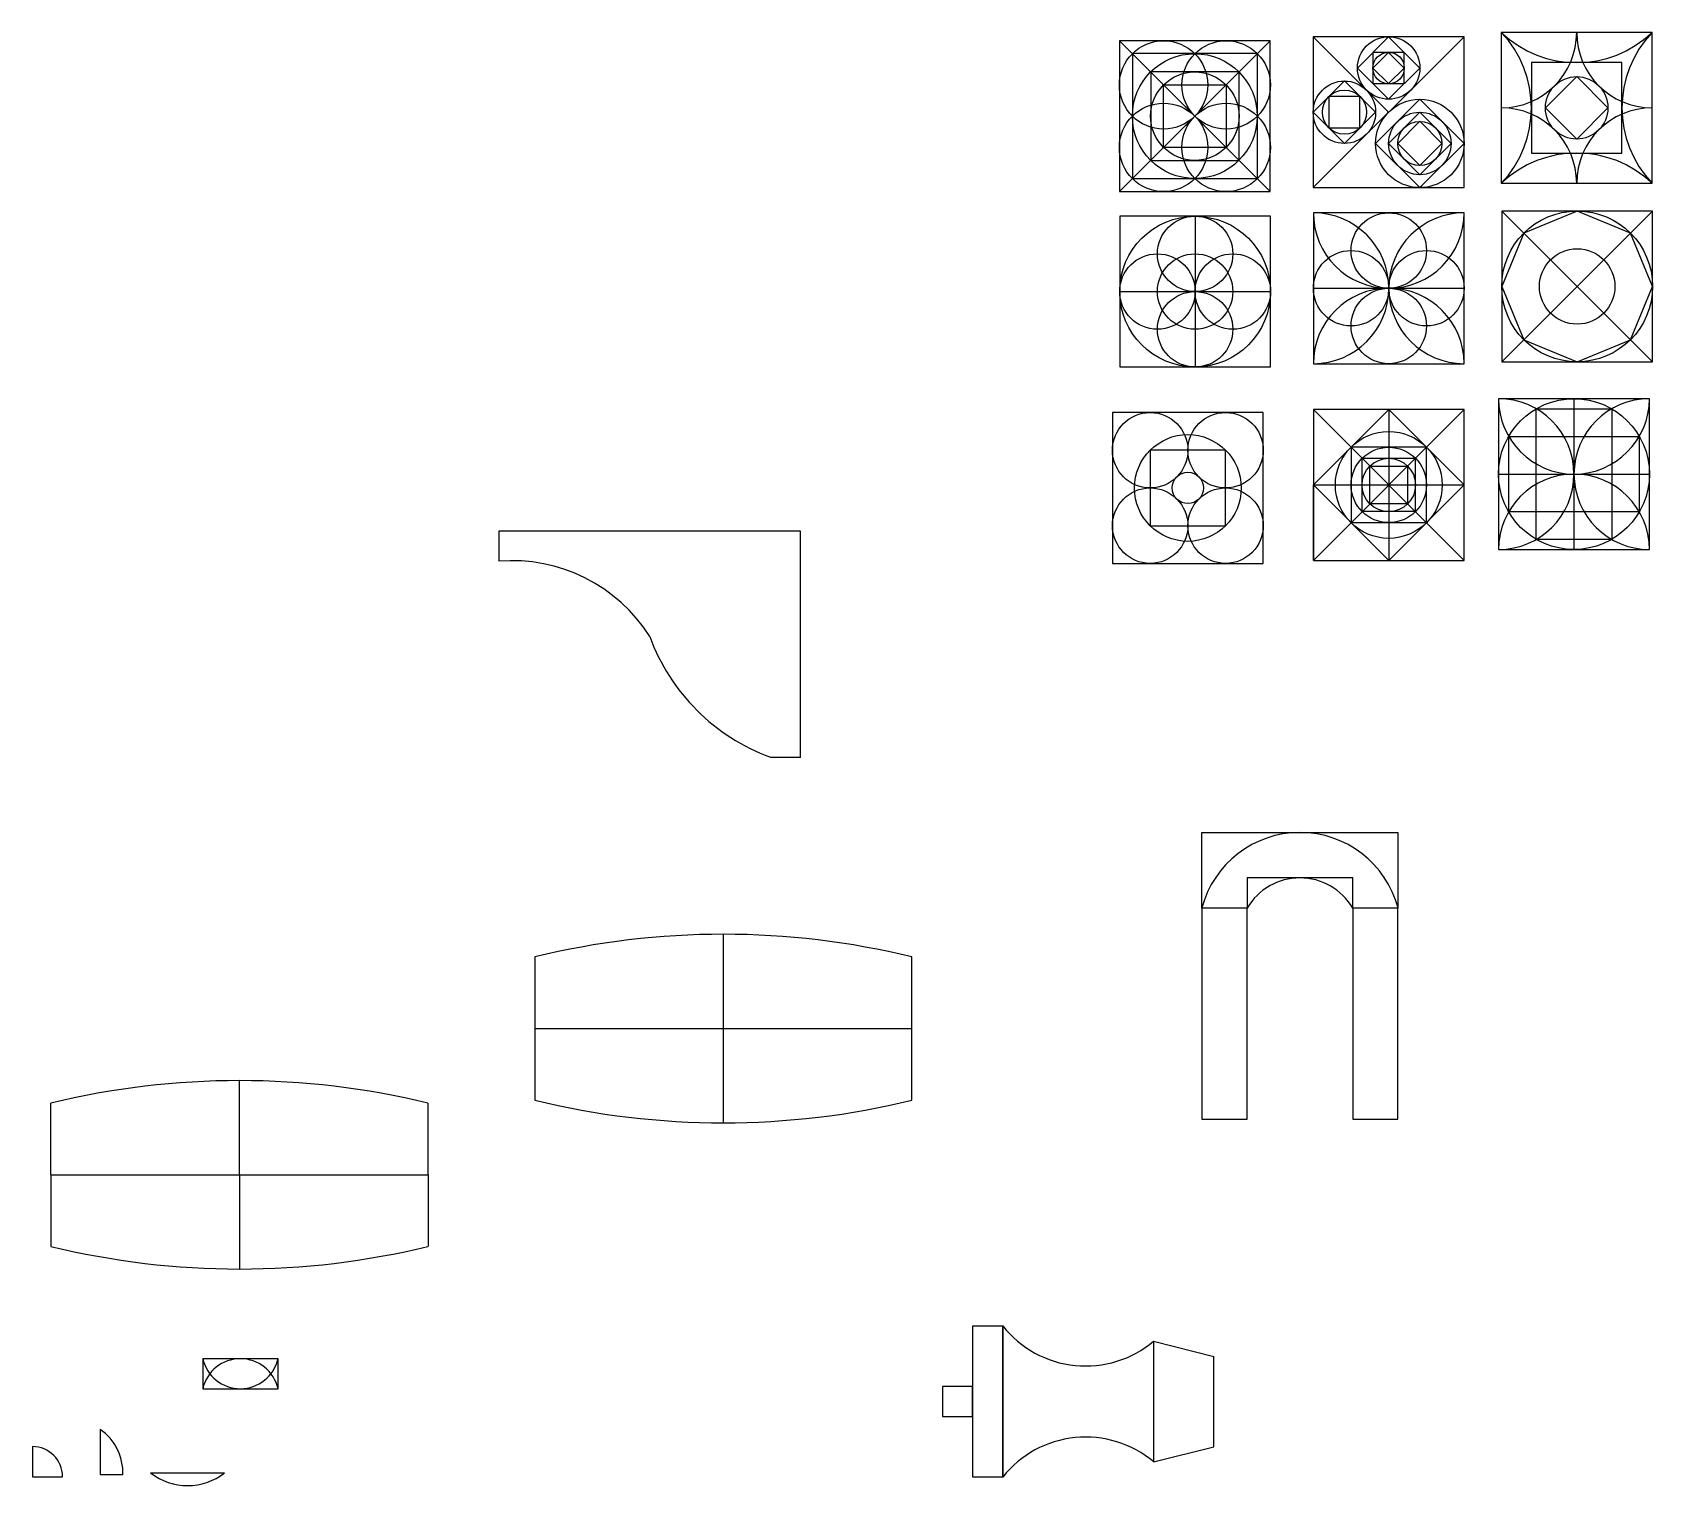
# Model space of a CAD drawing. Header units: millimetres. Extents: x 102 to 1176, y 193 to 1157.
import ezdxf

# ---------------------------------------------------------------- set-up
doc = ezdxf.new("R2010")
doc.units = ezdxf.units.MM

msp = doc.modelspace()

# ---------------------------------------------------------------- linework, layer by layer
for p, q in [((822.4, 1151.1), (922.4, 1051.1)), ((922.4, 1151.1), (822.4, 1051.1)), ((1050.9, 1153.7), (950.9, 1053.7)), ((950.9, 1153.7), (1000.9, 1103.7)), ((1000.9, 1153.7), (980.2, 1133)), ((1021.6, 1133), (1000.9, 1153.7)), ((913.9, 1142.6), (831, 1142.6)), ((831, 1142.6), (831, 1059.7)), ((913.9, 1059.7), (913.9, 1142.6)), ((1011.2, 1143.4), (990.5, 1143.4)), ((990.5, 1143.4), (990.5, 1122.7)), ((1000.9, 1143.4), (990.5, 1133)), ((1011.2, 1133), (1000.9, 1143.4)), ((1011.2, 1122.7), (1011.2, 1143.4)), ((901.7, 1130.4), (843.2, 1130.4)), ((843.2, 1130.4), (843.2, 1071.8)), ((901.7, 1071.8), (901.7, 1130.4)), ((980.2, 1133), (1000.9, 1112.3)), ((990.5, 1133), (1000.9, 1122.7)), ((1000.9, 1112.3), (1021.6, 1133)), ((1000.9, 1122.7), (1011.2, 1133)), ((851.7, 1121.8), (893.2, 1121.8)), ((851.7, 1080.4), (851.7, 1121.8)), ((893.2, 1121.8), (893.2, 1080.4)), ((971.6, 1124.5), (950.9, 1103.7)), ((992.3, 1103.7), (971.6, 1124.5)), ((990.5, 1122.7), (1011.2, 1122.7)), ((1125.6, 1127.3), (1104.9, 1106.6)), ((1146.3, 1106.6), (1125.6, 1127.3)), ((981.9, 1114.1), (961.2, 1114.1)), ((961.2, 1114.1), (961.2, 1093.4)), ((981.9, 1093.4), (981.9, 1114.1)), ((1021.6, 1112.3), (992.3, 1083)), ((1050.9, 1083), (1021.6, 1112.3)), ((1104.9, 1106.6), (1125.6, 1085.9)), ((1125.6, 1085.9), (1146.3, 1106.6)), ((950.9, 1103.7), (971.6, 1083)), ((971.6, 1083), (992.3, 1103.7)), ((1000.9, 1083), (1021.6, 1103.7)), ((1021.6, 1097.7), (1006.9, 1083)), ((1021.6, 1103.7), (1042.3, 1083)), ((1036.2, 1083), (1021.6, 1097.7)), ((961.2, 1093.4), (981.9, 1093.4)), ((893.2, 1080.4), (851.7, 1080.4)), ((992.3, 1083), (1021.6, 1053.7)), ((1021.6, 1062.3), (1000.9, 1083)), ((1006.9, 1083), (1021.6, 1068.4)), ((1021.6, 1053.7), (1050.9, 1083)), ((1042.3, 1083), (1021.6, 1062.3)), ((1021.6, 1068.4), (1036.2, 1083)), ((843.2, 1071.8), (901.7, 1071.8)), ((831, 1059.7), (913.9, 1059.7)), ((872.6, 1034.8), (872.6, 934.8)), ((1075.9, 1038.2), (1175.9, 938.2)), ((1175.9, 1038.2), (1075.9, 938.2)), ((1125.9, 1038.2), (1090.6, 1023.5)), ((1161.3, 1023.5), (1125.9, 1038.2)), ((1090.6, 1023.5), (1075.9, 988.2)), ((1175.9, 988.2), (1161.3, 1023.5)), ((822.6, 984.8), (922.6, 984.8)), ((951, 987), (1051, 987)), ((1075.9, 988.2), (1090.6, 952.8)), ((1161.3, 952.8), (1175.9, 988.2)), ((1090.6, 952.8), (1125.9, 938.2)), ((1125.9, 938.2), (1161.3, 952.8)), ((1123.8, 913.8), (1123.8, 813.8)), ((951, 906.6), (1051, 806.6)), ((1051, 906.6), (951, 806.6)), ((1001, 906.6), (951, 856.6)), ((1051, 856.6), (1001, 906.6)), ((1001, 906.6), (1001, 806.6)), ((1051, 806.6), (1051, 906.6)), ((1098.8, 907.1), (1148.8, 907.1)), ((1098.8, 820.5), (1098.8, 907.1)), ((1148.8, 907.1), (1148.8, 820.5)), ((1026, 881.6), (976, 881.6)), ((976, 881.6), (976, 831.6)), ((1026, 831.6), (1026, 881.6)), ((1080.5, 888.8), (1167.1, 888.8)), ((1080.5, 838.8), (1080.5, 888.8)), ((1167.1, 888.8), (1167.1, 838.8)), ((892.8, 879.6), (842.8, 879.6)), ((842.8, 879.6), (842.8, 829.6)), ((892.8, 829.6), (892.8, 879.6)), ((983.3, 874.3), (1018.6, 874.3)), ((983.3, 838.9), (983.3, 874.3)), ((1018.6, 874.3), (1018.6, 838.9)), ((988.5, 869.1), (1013.5, 869.1)), ((988.5, 844.1), (988.5, 869.1)), ((1013.5, 869.1), (1013.5, 844.1)), ((1073.8, 863.8), (1173.8, 863.8)), ((951, 806.6), (951, 856.6)), ((951, 856.6), (1051, 856.6)), ((951, 856.6), (1001, 806.6)), ((1001, 806.6), (1051, 856.6)), ((1018.6, 838.9), (983.3, 838.9)), ((1013.5, 844.1), (988.5, 844.1)), ((1167.1, 838.8), (1080.5, 838.8)), ((842.8, 829.6), (892.8, 829.6)), ((976, 831.6), (1026, 831.6)), ((611, 826), (411, 826)), ((411, 826), (411, 806)), ((611, 676), (611, 826)), ((1148.8, 820.5), (1098.8, 820.5)), ((611, 676), (591, 676)), ((877.1, 576.1), (877.1, 626.1)), ((877.1, 626.1), (1007.1, 626.1)), ((1007.1, 626.1), (1007.1, 576.1)), ((977.1, 596.1), (907.1, 596.1)), ((907.1, 596.1), (907.1, 576.1)), ((977.1, 576.1), (977.1, 596.1)), ((559.8, 558.7), (559.8, 433.7)), ((434.8, 543.7), (434.8, 448.7)), ((684.8, 448.7), (684.8, 543.7)), ((434.8, 496.2), (684.8, 496.2)), ((239, 399.2), (239, 461.7)), ((114, 399.2), (114, 446.7)), ((364, 399.2), (364, 446.7)), ((114, 399.2), (364, 399.2)), ((114, 399.2), (114, 351.7)), ((239, 399.2), (239, 336.7)), ((364, 399.2), (364, 351.7)), ((745.1, 299), (725.1, 299)), ((725.1, 299), (725.1, 199)), ((745.1, 199), (745.1, 299)), ((745.1, 298.9), (745.1, 198.9)), ((845.1, 288.9), (845.1, 208.9)), ((845.1, 288.9), (885.1, 278.9)), ((885.1, 218.9), (885.1, 278.9)), ((146.6, 230.5), (146.6, 200.5)), ((101.7, 219.1), (101.7, 199.1)), ((845.1, 208.9), (885.1, 218.9)), ((101.7, 199.1), (121.7, 199.1)), ((146.6, 200.5), (161.6, 200.5)), ((180.1, 201.6), (229.1, 201.6)), ((725.1, 199), (745.1, 199))]:
    msp.add_line(p, q)
for points in [[(822.4, 1051.1), (922.4, 1051.1), (922.4, 1151.1), (822.4, 1151.1)], [(950.9, 1053.7), (1050.9, 1053.7), (1050.9, 1153.7), (950.9, 1153.7)], [(1075.6, 1056.6), (1175.6, 1056.6), (1175.6, 1156.6), (1075.6, 1156.6)], [(1095.6, 1076.6), (1155.6, 1076.6), (1155.6, 1136.6), (1095.6, 1136.6)], [(822.6, 934.8), (922.6, 934.8), (922.6, 1034.8), (822.6, 1034.8)], [(951, 937), (1051, 937), (1051, 1037), (951, 1037)], [(1075.9, 938.2), (1175.9, 938.2), (1175.9, 1038.2), (1075.9, 1038.2)], [(1073.8, 813.8), (1173.8, 813.8), (1173.8, 913.8), (1073.8, 913.8)], [(817.8, 804.6), (917.8, 804.6), (917.8, 904.6), (817.8, 904.6)], [(951, 806.6), (1051, 806.6), (1051, 906.6), (951, 906.6)], [(877.1, 436.1), (907.1, 436.1), (907.1, 576.1), (877.1, 576.1)], [(977.1, 436.1), (1007.1, 436.1), (1007.1, 576.1), (977.1, 576.1)], [(214.6, 257.3), (264.6, 257.3), (264.6, 277.3), (214.6, 277.3)], [(705.1, 239), (725.1, 239), (725.1, 259), (705.1, 259)]]:
    msp.add_lwpolyline(points, close=True)
for centre, radius in [((851.7, 1121.8), 29.3), ((893.2, 1121.8), 29.3), ((1000.9, 1133), 20.7), ((872.4, 1101.1), 41.4), ((1000.9, 1133), 10.4), ((872.4, 1101.1), 29.3), ((971.6, 1103.7), 20.7), ((971.6, 1103.7), 14.6), ((1125.6, 1106.6), 20.7), ((851.7, 1080.4), 29.3), ((893.2, 1080.4), 29.3), ((1021.6, 1083), 29.3), ((1021.6, 1083), 20.7), ((1021.6, 1083), 14.6), ((872.6, 984.8), 50), ((872.6, 1009.8), 25), ((1001, 1012), 25), ((1125.9, 988.2), 50), ((847.6, 984.8), 25), ((872.6, 984.8), 25), ((897.6, 984.8), 25), ((976, 987), 25), ((1026, 987), 25), ((1125.9, 988.2), 25), ((872.6, 959.8), 25), ((1001, 962), 25), ((1123.8, 863.8), 50), ((842.8, 879.6), 25), ((892.8, 879.6), 25), ((1001, 856.6), 35.4), ((867.8, 854.6), 35.4), ((1001, 856.6), 25), ((1001, 856.6), 17.7), ((867.8, 854.6), 10.4), ((842.8, 829.6), 25), ((892.8, 829.6), 25)]:
    msp.add_circle(centre, radius)
for centre, radius, start, end in [((1075.6, 1156.6), 50, 270, 0), ((1125.6, 1209.1), 72.5, 226.3972, 313.6028), ((1023.1, 1106.6), 72.5, 316.3972, 43.6028), ((1175.6, 1156.6), 50, 180, 270), ((1228.1, 1106.6), 72.5, 136.3972, 223.6028), ((1075.6, 1056.6), 50, 0, 90), ((1175.6, 1056.6), 50, 90, 180), ((1125.6, 1004.1), 72.5, 46.3972, 133.6028), ((951, 987), 50, 270, 90), ((1001, 1037), 50, 180, 0), ((1051, 987), 50, 90, 270), ((1001, 937), 50, 360, 180), ((1073.8, 863.8), 50, 270, 90), ((1123.8, 913.8), 50, 180, 360), ((1173.8, 863.8), 50, 90, 270), ((1123.8, 813.8), 50, 0, 180), ((419.7, 698.4), 108, 32.263, 94.6069), ((637.7, 802.7), 135, 200.2269, 249.7731), ((942.1, 558.9), 67.3, 14.8628, 165.1372), ((942.1, 555.5), 40.6, 30.5102, 149.4898), ((559.8, 30.4), 528.3, 76.3145, 103.6855), ((239, -66.6), 528.3, 76.3145, 103.6855), ((559.8, 962), 528.3, 256.3145, 283.6855), ((239, 865.1), 528.3, 256.3145, 283.6855), ((800, 342.5), 70, 218.3641, 310.1273), ((239.6, 251.7), 25.6, 12.6804, 167.3196), ((239.6, 283), 25.6, 192.6804, 347.3196), ((126.7, 201.7), 35, 357.9347, 55.1954), ((101.7, 199.1), 20, 0, 90), ((800, 155.4), 70, 49.8335, 141.5877), ((204.6, 233.2), 40, 232.1908, 307.8092)]:
    msp.add_arc(centre, radius, start, end)

doc.saveas('drawing.dxf')
